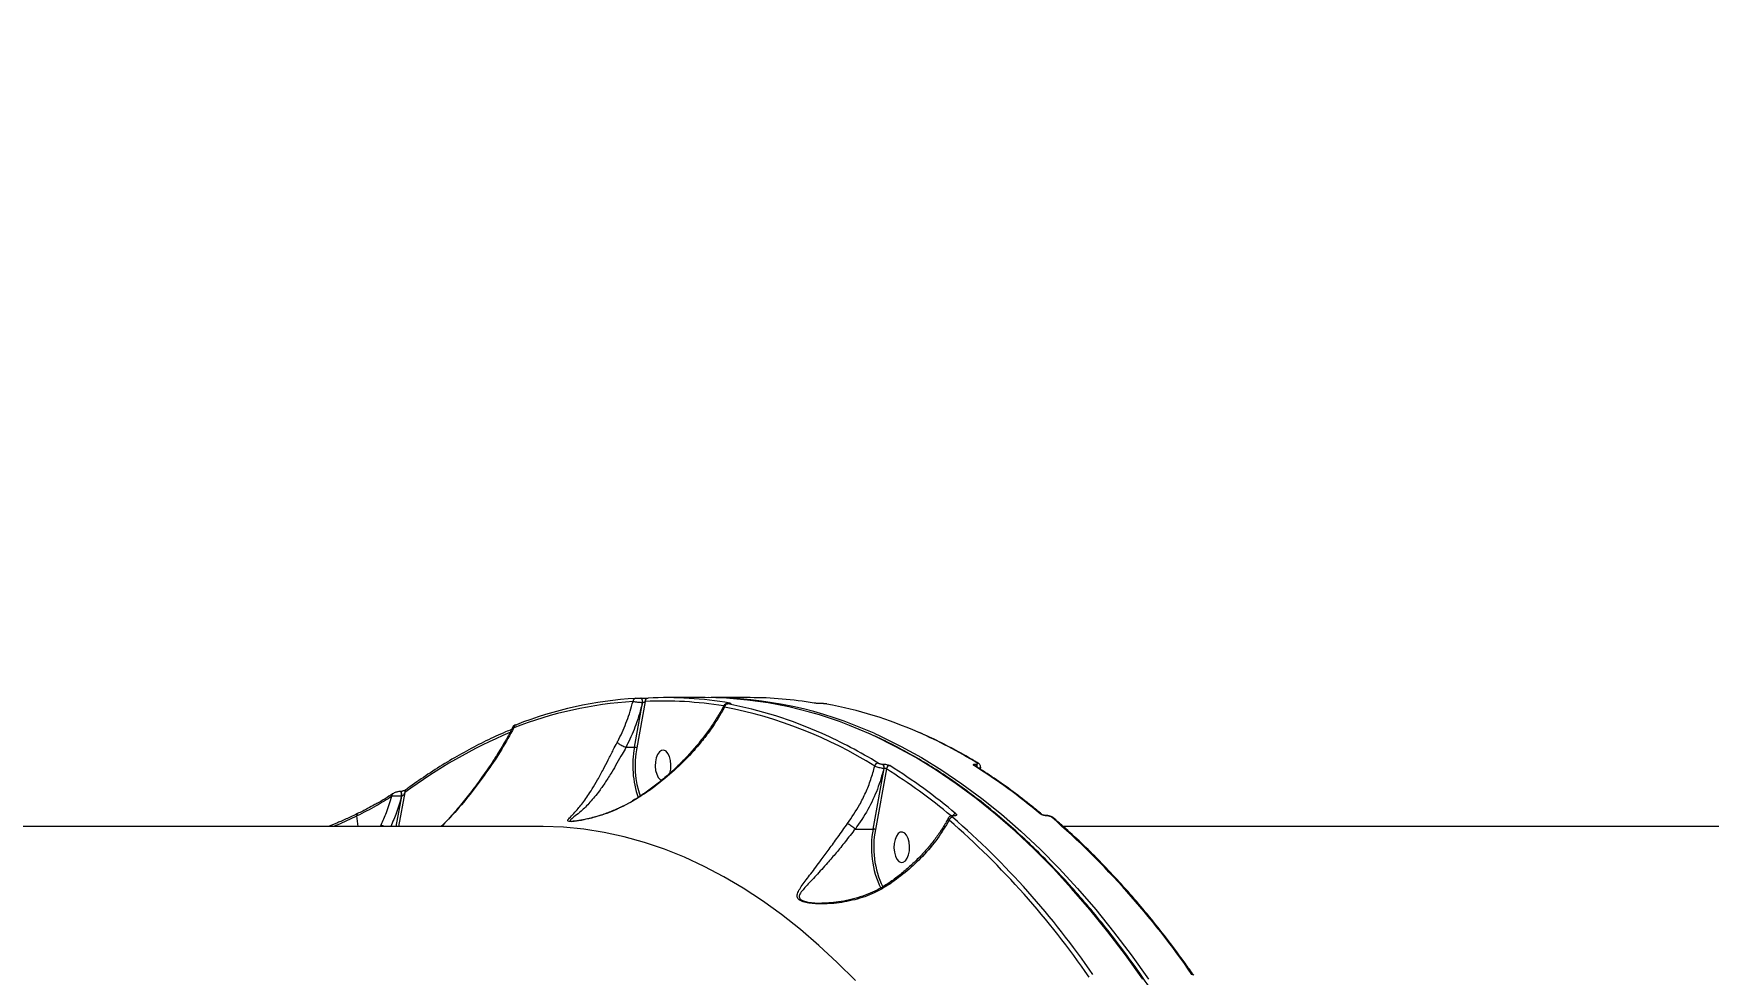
# Model space of a CAD drawing. Header units: millimetres. Extents: x -7735 to 7893, y -6545 to 6034.
# Drawn here: x 3934.3 to 4428.7, y 604.4 to 882.1 of the extents above; entities that cross this region are included whole.
import ezdxf

# ---------------------------------------------------------------- set-up
doc = ezdxf.new("R2010")
doc.units = ezdxf.units.MM
doc.layers.add('DIKOM_ОБЪЕКТ', color=7, linetype='Continuous')
doc.layers.add('DIKOM_РАЗМЕР_ОБЪЕКТА', color=7, linetype='Continuous')
doc.styles.add('style1', font='arial.ttf', dxfattribs={"width": 0.8})
doc.dimstyles.new('1-50', dxfattribs={"dimtxt": 300, "dimasz": 200, "dimexe": 100, "dimexo": 0, "dimgap": 100, "dimtad": 1, "dimtxsty": 'style1', "dimcen": 200, "dimclrd": 7, "dimclre": 7, "dimclrt": 7, "dimadec": 1, "dimazin": 2, "dimtfac": 1, "dimtmove": 0, "dimatfit": 2, "dimfxl": 0, "dimlwd": 25, "dimlwe": 18, "dimarcsym": 0})

# ---------------------------------------------------------------- blocks, each defined once
blk = doc.blocks.new('*D0')
at = {"layer": 'Defpoints', "color": 0, "transparency": 16777216}
for p in [(5893.22, 882.1), (-4595.74, 266.13), (5893.22, -5840.17)]:
    blk.add_point(p, dxfattribs=at)
at = {"layer": 'DIKOM_РАЗМЕР_ОБЪЕКТА', "color": 7, "lineweight": 18, "transparency": 16777216}
for p, q in [((5893.22, 882.1), (5893.22, -5940.17)), ((-4595.74, 266.13), (-4595.74, -5940.17))]:
    blk.add_line(p, q, dxfattribs=at)
at = {"layer": 'DIKOM_РАЗМЕР_ОБЪЕКТА', "color": 7, "lineweight": 25, "transparency": 16777216}
blk.add_line((-4395.74, -5840.17), (5693.22, -5840.17), dxfattribs=at)
at = {"layer": 'DIKOM_РАЗМЕР_ОБЪЕКТА', "color": 7, "transparency": 16777216}
for points in [[(-4395.74, -5806.84), (-4395.74, -5873.51), (-4595.74, -5840.17)], [(5693.22, -5806.84), (5693.22, -5873.51), (5893.22, -5840.17)]]:
    blk.add_solid(points, dxfattribs=at)
at = {"layer": 'DIKOM_РАЗМЕР_ОБЪЕКТА', "color": 7, "transparency": 16777216, "insert": (648.74, -5587), "char_height": 300, "attachment_point": 5, "style": 'style1'}
blk.add_mtext('10450', dxfattribs=at)

msp = doc.modelspace()

# ---------------------------------------------------------------- linework, layer by layer
at = {"layer": 'DIKOM_ОБЪЕКТ', "color": 7, "linetype": 'Continuous', "lineweight": 15}
for p, q in [((4111.687, 671.478), (4114.093, 684.622)), ((4114.864, 684.999), (4112.358, 671.313)), ((4113.58, 685.957), (4113.565, 685.957)), ((4113.608, 685.957), (4113.58, 685.957)), ((4113.608, 685.957), (4113.594, 685.957)), ((4114.093, 684.622), (4114.065, 684.622)), ((4132.583, 686.125), (4121.011, 686.125)), ((4145.869, 686.125), (4134.297, 686.125)), ((4139.475, 684.367), (4139.386, 684.367)), ((4139.386, 684.367), (4139.433, 684.363)), ((4139.522, 684.363), (4139.433, 684.363)), ((4139.475, 684.367), (4139.522, 684.363)), ((4166.993, 684.367), (4166.904, 684.367)), ((4166.904, 684.367), (4166.951, 684.363)), ((4167.04, 684.363), (4166.951, 684.363)), ((4166.993, 684.367), (4167.04, 684.363)), ((4109.154, 671.478), (4109.147, 671.479)), ((4109.154, 671.478), (4111.687, 671.478)), ((4182.148, 647.355), (4185.374, 665.236)), ((4186.053, 665.111), (4182.82, 647.191)), ((4184.996, 666.52), (4185.043, 666.52)), ((4185.374, 665.236), (4185.327, 665.236)), ((4212.298, 665.959), (4212.3, 665.957)), ((4212.473, 666.52), (4212.52, 666.52)), ((4213.865, 664.938), (4213.921, 665.606)), ((4040.336, 657.755), (4040.356, 657.769)), ((4043.923, 658.113), (4042.07, 648.125)), ((4042.543, 658.41), (4042.468, 658.41)), ((4041.368, 648.125), (4043.027, 657.071)), ((4043.027, 657.071), (4042.953, 657.071)), ((4083.767, 648.125), (3821.659, 648.125)), ((4023.545, 649.01), (4021.408, 648.125)), ((4030.152, 648.125), (4029.781, 651.211)), ((4029.963, 651.896), (4029.976, 651.903)), ((4036.701, 648.125), (4036.918, 648.598)), ((4205.841, 651.319), (4205.772, 651.319)), ((4206.046, 651.236), (4205.977, 651.236)), ((4233.338, 651.319), (4233.27, 651.319)), ((4233.543, 651.236), (4233.475, 651.236)), ((4500.35, 648.125), (4238.242, 648.125)), ((4176.907, 647.355), (4182.148, 647.355))]:
    msp.add_line(p, q, dxfattribs=at)
at = {"layer": 'DIKOM_ОБЪЕКТ', "color": 7, "linetype": 'Continuous', "lineweight": 15, "flags": 128}
for points in [[(4114.065, 684.622), (4114.092, 684.858), (4114.089, 685.1), (4114.057, 685.334), (4113.996, 685.545), (4113.912, 685.722), (4113.807, 685.854), (4113.689, 685.934), (4113.58, 685.957)], [(4114.093, 684.622), (4114.12, 684.858), (4114.118, 685.1), (4114.085, 685.334), (4114.025, 685.545), (4113.94, 685.722), (4113.835, 685.854), (4113.718, 685.934), (4113.608, 685.957)], [(4076.606, 678.104), (4076.698, 678.13), (4076.856, 678.148)], [(4261.712, 603.084), (4256.621, 610.217), (4251.426, 617.061), (4246.131, 623.609), (4240.741, 629.856), (4235.259, 635.797), (4229.691, 641.426), (4224.04, 646.739), (4218.314, 651.732), (4212.514, 656.4), (4206.648, 660.739), (4200.719, 664.746), (4194.733, 668.417), (4188.694, 671.749), (4182.608, 674.74), (4180.908, 675.51)], [(4182.424, 675.599), (4184.322, 674.74), (4190.408, 671.749), (4196.447, 668.417), (4202.433, 664.746), (4208.362, 660.739), (4214.229, 656.4), (4220.028, 651.732), (4225.755, 646.739), (4231.405, 641.426), (4236.973, 635.797), (4242.455, 629.856), (4247.846, 623.609), (4253.14, 617.061), (4258.336, 610.217), (4263.426, 603.084)], [(4122.161, 663.875), (4122.406, 665.064), (4122.469, 666.339), (4122.344, 667.597), (4122.042, 668.736), (4121.586, 669.663), (4121.015, 670.303), (4120.374, 670.605), (4119.715, 670.544), (4119.091, 670.125), (4118.554, 669.382), (4118.146, 668.375), (4117.901, 667.186), (4117.839, 665.911), (4117.963, 664.653), (4118.266, 663.515), (4118.721, 662.588), (4119.292, 661.948), (4119.77, 661.687)], [(4042.953, 657.071), (4042.982, 657.35), (4042.97, 657.633), (4042.918, 657.898), (4042.829, 658.124), (4042.71, 658.292), (4042.573, 658.389), (4042.462, 658.41)], [(4043.027, 657.071), (4043.057, 657.35), (4043.045, 657.633), (4042.993, 657.898), (4042.903, 658.124), (4042.785, 658.292), (4042.648, 658.389), (4042.545, 658.41)], [(4176.897, 602.618), (4171.568, 607.976), (4166.158, 613.017), (4160.671, 617.734), (4155.112, 622.124), (4149.487, 626.183), (4143.801, 629.907), (4138.059, 633.293), (4132.266, 636.337), (4126.428, 639.037), (4120.551, 641.39), (4114.639, 643.393), (4108.699, 645.046), (4102.735, 646.346), (4096.754, 647.292), (4090.761, 647.884), (4084.761, 648.12), (4083.767, 648.125)], [(4192.622, 639.752), (4192.867, 640.941), (4192.93, 642.216), (4192.805, 643.474), (4192.503, 644.613), (4192.048, 645.54), (4191.476, 646.18), (4190.835, 646.482), (4190.176, 646.421), (4189.553, 646.002), (4189.016, 645.259), (4188.608, 644.252), (4188.363, 643.063), (4188.3, 641.788), (4188.425, 640.531), (4188.727, 639.392), (4189.182, 638.465), (4189.754, 637.825), (4190.395, 637.523), (4191.054, 637.584), (4191.677, 638.003), (4192.214, 638.746), (4192.622, 639.752)]]:
    msp.add_lwpolyline(points, dxfattribs=at)
at = {"layer": 'DIKOM_ОБЪЕКТ', "color": 7, "linetype": 'Continuous', "lineweight": 15}
for centre, radius, start, end in [((4118.727, 567.566), 117.667, 93.63031, 111.24288), ((4119.582, 568.238), 117.923, 93.62999, 111.24327), ((4112.184, 685.019), 0.908, 94.25124, 181.33511), ((4115.784, 685.079), 0.923, 94.6768, 184.94489), ((4120.148, 573.306), 111.818, 80.80342, 92.70835), ((4121.005, 573.985), 112.14, 80.32371, 92.70694), ((4131.993, 568.129), 117.997, 65.50936, 89.71368), ((4133.676, 567.953), 118.169, 65.63635, 90.11424), ((4139.297, 683.278), 0.978, 94.47891, 176.96015), ((4113.592, 555.135), 130.558, 58.0693, 79.0815), ((4116.408, 562.436), 123.934, 65.85136, 79.39319), ((4139.84, 683.787), 0.742, 88.95102, 129.48611), ((4145.842, 573.811), 112.314, 80.32804, 89.9863), ((4145.843, 563.087), 123.259, 66.26769, 79.42341), ((4076.927, 677.328), 0.839, 112.4976, 186.16644), ((4133.252, 537.705), 149.925, 112.89707, 126.57124), ((4108.455, 544.047), 143.968, 58.51739, 65.95722), ((4138.08, 544.748), 143.172, 58.50005, 66.3776), ((4140.988, 666.161), 29.78, 169.71536, 198.63287), ((4140.247, 666.12), 28.368, 169.452, 198.71112), ((4183.722, 665.726), 1.1, 94.22861, 168.85257), ((4184.035, 665.588), 1.339, 344.75083, 44.11509), ((4184.081, 665.588), 1.34, 344.77588, 44.09004), ((4187.152, 664.957), 1.109, 94.3681, 172.01727), ((4094.553, 518.895), 172.485, 50.10993, 57.96235), ((4095.247, 519.344), 173.082, 49.96364, 57.96085), ((4120.077, 519.306), 173.13, 49.96474, 57.95975), ((4211.932, 665.369), 0.694, 58.36818, 90.56461), ((4211.719, 665.698), 1.116, 355.60956, 47.48404), ((4211.758, 665.691), 1.126, 354.48104, 47.4651), ((4212.893, 666.124), 0.699, 58.87552, 90.47577), ((4040.802, 657.175), 0.745, 128.74397, 191.48253), ((4044.682, 658.31), 0.784, 128.94047, 194.54818), ((4030.374, 651.42), 0.629, 130.76991, 199.37966), ((4205.699, 649.661), 1.166, 93.77902, 164.33787), ((4044.063, 465.227), 244.738, 34.45526, 49.01528), ((4044.761, 465.672), 245.271, 34.45514, 49.01567), ((4206.644, 650.744), 1.12, 92.96374, 149.20898), ((4205.764, 651.004), 0.315, 47.34187, 88.00495), ((4205.833, 651.003), 0.316, 47.44099, 88.71684), ((4231.447, 651.163), 0.699, 50.8444, 90.24177), ((4233.262, 651.005), 0.314, 47.32757, 88.83026), ((4233.331, 651.005), 0.313, 47.27556, 88.16603), ((4074.007, 465.672), 245.271, 34.45514, 49.01567), ((4234.885, 650.162), 0.663, 50.04598, 91.38495), ((4209.287, 642), 27.663, 168.83765, 205.96666), ((4209.154, 642), 26.841, 168.84872, 205.91388), ((4276.286, 603.831), 0.607, 38.14018, 93.39548)]:
    msp.add_arc(centre, radius, start, end, dxfattribs=at)
for points, knots in [([(4106.57, 672.88), (4106.743, 673.211), (4107.828, 675.29), (4109.621, 679.3), (4110.717, 683.074), (4111.276, 684.997)], [0, 0, 0, 0, 0.0849847, 0.5334703, 1, 1, 1, 1]), ([(4114.065, 684.622), (4113.471, 682.455), (4112.344, 678.346), (4110.444, 673.999), (4109.33, 671.822), (4109.154, 671.478)], [0, 0, 0, 0, 0.4843454, 0.9185187, 1, 1, 1, 1]), ([(4138.094, 683.792), (4138.008, 683.617), (4137.388, 682.362), (4135.98, 680.028), (4133.863, 676.807), (4131.471, 673.618), (4128.851, 670.479), (4126.03, 667.444), (4123.051, 664.559), (4119.968, 661.87), (4116.805, 659.401), (4113.88, 657.329), (4111.963, 656.166), (4111.164, 655.682)], [0, 0, 0, 0, 0.0168053, 0.1206153, 0.2249316, 0.3297364, 0.4349826, 0.5404523, 0.6430302, 0.742969, 0.8397647, 0.9332345, 1, 1, 1, 1]), ([(4138.321, 683.33), (4136.973, 681.041), (4134.936, 677.58), (4131.461, 673.072), (4128.025, 669.079), (4123.535, 664.595), (4118.72, 660.613), (4114.549, 657.636), (4112.326, 656.267), (4111.215, 655.583)], [0, 0, 0, 0, 0.2227188, 0.3367369, 0.450747, 0.6310052, 0.8132757, 0.9066458, 1, 1, 1, 1]), ([(4114.065, 684.622), (4113.977, 684.625), (4113.683, 684.637), (4113.102, 684.683), (4112.377, 684.771), (4111.711, 684.883), (4111.421, 684.959), (4111.276, 684.997)], [0, 0, 0, 0, 0.0942763, 0.31232441, 0.54120511, 0.77137258, 1, 1, 1, 1]), ([(4112.116, 685.924), (4112.194, 685.928), (4112.35, 685.936), (4112.697, 685.946), (4113.072, 685.953), (4113.371, 685.956), (4113.521, 685.956), (4113.565, 685.957)], [0, 0, 0, 0, 0.2336286, 0.4673672, 0.6955046, 0.9086113, 1, 1, 1, 1]), ([(4113.594, 685.957), (4113.66, 685.957), (4113.878, 685.957), (4114.313, 685.961), (4114.858, 685.971), (4115.366, 685.985), (4115.595, 685.994), (4115.709, 685.999)], [0, 0, 0, 0, 0.0931743, 0.3038757, 0.5302606, 0.7652477, 1, 1, 1, 1]), ([(4114.864, 684.999), (4114.819, 684.955), (4114.731, 684.869), (4114.548, 684.753), (4114.368, 684.673), (4114.237, 684.638), (4114.155, 684.624), (4114.116, 684.623), (4114.093, 684.622)], [0, 0, 0, 0, 0.2686807, 0.5229374, 0.7425364, 0.8689992, 0.924049, 1, 1, 1, 1]), ([(4138.321, 683.33), (4138.303, 683.345), (4138.177, 683.448), (4138.041, 683.618), (4138.078, 683.739), (4138.094, 683.792)], [0, 0, 0, 0, 0.0878536, 0.6019323, 1, 1, 1, 1]), ([(4139.389, 684.366), (4139.374, 684.367), (4139.228, 684.368), (4139.033, 684.359), (4138.805, 684.331), (4138.56, 684.254), (4138.333, 684.112), (4138.16, 683.951), (4138.109, 683.82), (4138.097, 683.79)], [0, 0, 0, 0, 0.0279438, 0.2711393, 0.4681725, 0.6032368, 0.7573294, 0.9431692, 1, 1, 1, 1]), ([(4139.433, 684.363), (4139.357, 684.362), (4139.206, 684.36), (4139.067, 684.346), (4139.003, 684.325), (4139.032, 684.296), (4139.128, 684.27), (4139.209, 684.255), (4139.221, 684.253)], [0, 0, 0, 0, 0.1673817, 0.3344517, 0.5091665, 0.7130588, 0.9576836, 1, 1, 1, 1]), ([(4139.861, 684.381), (4139.861, 684.381), (4139.871, 684.382), (4139.833, 684.377), (4139.743, 684.372), (4139.583, 684.366), (4139.431, 684.368), (4139.372, 684.369)], [0, 0, 0, 0, 0.0030234, 0.1907999, 0.4377142, 0.7828243, 1, 1, 1, 1]), ([(4139.853, 684.529), (4139.871, 684.526), (4139.997, 684.504), (4140.149, 684.466), (4140.19, 684.421), (4140.086, 684.388), (4139.872, 684.367), (4139.639, 684.364), (4139.522, 684.363)], [0, 0, 0, 0, 0.039224, 0.2872646, 0.495248, 0.6710636, 0.8353797, 1, 1, 1, 1]), ([(4166.951, 684.363), (4166.889, 684.363), (4166.675, 684.364), (4166.251, 684.379), (4165.704, 684.414), (4165.14, 684.466), (4164.863, 684.506), (4164.711, 684.529)], [0, 0, 0, 0, 0.0796043, 0.2757555, 0.4706928, 0.7105638, 1, 1, 1, 1]), ([(4168.467, 684.253), (4168.366, 684.269), (4168.187, 684.297), (4167.825, 684.331), (4167.484, 684.352), (4167.217, 684.362), (4167.081, 684.363), (4167.04, 684.363)], [0, 0, 0, 0, 0.3025854, 0.5346105, 0.7254466, 0.9169906, 1, 1, 1, 1]), ([(4075.788, 677.43), (4075.465, 676.789), (4074.413, 674.706), (4072.345, 671.157), (4069.588, 666.768), (4066.516, 662.32), (4063.302, 658.015), (4059.891, 653.824), (4057.075, 650.569), (4055.243, 648.679), (4054.706, 648.125)], [0, 0, 0, 0, 0.06379589, 0.20743421, 0.35431831, 0.50441002, 0.65770686, 0.79464818, 0.93981784, 1, 1, 1, 1]), ([(4076.093, 677.238), (4075.961, 677.283), (4075.738, 677.357), (4075.769, 677.411), (4075.781, 677.434)], [0, 0, 0, 0, 0.593419, 1, 1, 1, 1]), ([(4076.614, 678.089), (4076.509, 678.054), (4076.309, 677.987), (4076.063, 677.822), (4075.849, 677.631), (4075.782, 677.481), (4075.763, 677.438)], [0, 0, 0, 0, 0.3369942, 0.6423074, 0.8968575, 1, 1, 1, 1]), ([(4075.439, 676.749), (4074.847, 676.504), (4072.315, 675.455), (4067.867, 673.384), (4062.114, 670.416), (4056.408, 667.134), (4050.848, 663.613), (4046.786, 660.812), (4044.608, 659.224), (4044.189, 658.919)], [0, 0, 0, 0, 0.0556287, 0.2380865, 0.4205817, 0.6031283, 0.7857233, 0.9588052, 1, 1, 1, 1]), ([(4076.093, 677.238), (4074.936, 675.138), (4072.622, 670.938), (4068.487, 664.647), (4063.853, 658.406), (4059.31, 652.836), (4056.037, 649.494), (4054.697, 648.125)], [0, 0, 0, 0, 0.2104808, 0.4209705, 0.636003, 0.8510039, 1, 1, 1, 1]), ([(4111.215, 655.583), (4109.405, 654.613), (4105.737, 652.648), (4100.745, 651.003), (4097.182, 650.147), (4095.148, 649.777), (4093.74, 649.588), (4092.656, 649.53), (4092, 649.641), (4091.986, 649.88), (4092.253, 650.359), (4093.037, 651.162), (4094.646, 652.862), (4096.72, 655.387), (4098.872, 658.56), (4100.836, 661.881), (4102.427, 664.812), (4103.977, 667.813), (4105.321, 670.473), (4106.201, 672.169), (4106.57, 672.88)], [0, 0, 0, 0, 0.0952062, 0.1929549, 0.2448019, 0.271066, 0.2981662, 0.3242893, 0.3503882, 0.3910754, 0.4019417, 0.4719615, 0.5438092, 0.6393961, 0.7378512, 0.7988533, 0.8613637, 0.9113756, 0.9628387, 1, 1, 1, 1]), ([(4106.57, 672.88), (4106.581, 672.872), (4106.673, 672.804), (4106.925, 672.639), (4107.414, 672.352), (4107.999, 672.034), (4108.612, 671.723), (4108.969, 671.561), (4109.147, 671.479)], [0, 0, 0, 0, 0.0259363, 0.2095537, 0.4072295, 0.6047603, 0.802398, 1, 1, 1, 1]), ([(4349.383, 267.127), (4349.376, 269.147), (4349.355, 275.006), (4349.197, 284.701), (4348.855, 296.2), (4348.348, 307.676), (4347.68, 319.121), (4346.85, 330.527), (4345.859, 341.883), (4344.708, 353.183), (4343.397, 364.418), (4341.928, 375.578), (4340.302, 386.657), (4338.52, 397.645), (4336.583, 408.534), (4334.493, 419.316), (4332.251, 429.983), (4329.859, 440.528), (4327.318, 450.941), (4324.631, 461.215), (4321.8, 471.343), (4318.827, 481.316), (4315.713, 491.128), (4312.461, 500.772), (4309.074, 510.238), (4305.555, 519.522), (4301.905, 528.615), (4298.127, 537.511), (4294.226, 546.203), (4290.201, 554.685), (4286.059, 562.95), (4281.799, 570.992), (4277.428, 578.805), (4272.947, 586.383), (4268.361, 593.721), (4263.671, 600.812), (4258.882, 607.651), (4253.997, 614.234), (4249.021, 620.555), (4243.955, 626.609), (4238.806, 632.392), (4233.576, 637.9), (4228.269, 643.127), (4222.89, 648.071), (4217.441, 652.726), (4211.929, 657.09), (4206.356, 661.16), (4200.726, 664.931), (4195.047, 668.406), (4189.317, 671.558), (4184.699, 673.896), (4181.978, 675.073), (4181.195, 675.412)], [0, 0, 0, 0, 0.010755, 0.031188, 0.0516214, 0.072055, 0.0924886, 0.1129222, 0.1333561, 0.15379, 0.1742242, 0.1946585, 0.2150931, 0.2355279, 0.2559631, 0.2763985, 0.2968343, 0.3172704, 0.3377069, 0.3581439, 0.3785814, 0.3990192, 0.4194576, 0.4398964, 0.460336, 0.4807759, 0.5012167, 0.5216578, 0.5420995, 0.5625418, 0.5829847, 0.6034285, 0.6238724, 0.6443171, 0.6647619, 0.6852074, 0.705653, 0.7260989, 0.7465444, 0.7669899, 0.7874346, 0.8078782, 0.8283208, 0.8487614, 0.8692005, 0.8896362, 0.9100692, 0.9304987, 0.9509233, 0.9713434, 0.9917581, 1, 1, 1, 1]), ([(4213.254, 666.722), (4212.254, 667.323), (4209.359, 669.063), (4204.53, 671.697), (4199.687, 674.131), (4196.74, 675.394), (4195.733, 675.826)], [0, 0, 0, 0, 0.173056, 0.5012967, 0.829477, 1, 1, 1, 1]), ([(4109.147, 671.479), (4109.147, 671.479), (4108.877, 670.771), (4107.838, 669.255), (4106.54, 666.734), (4104.888, 663.943), (4103.167, 661.191), (4101.007, 658.098), (4098.54, 655.117), (4096.162, 652.758), (4094.151, 651.15), (4093.169, 650.392), (4092.704, 649.934), (4092.64, 649.725), (4092.92, 649.609), (4093.284, 649.63), (4093.323, 649.632)], [0, 0, 0, 0, 0.0000315, 0.0533955, 0.1277312, 0.2021442, 0.294122, 0.3862189, 0.5316561, 0.6773068, 0.7825126, 0.8873255, 0.9029885, 0.9602951, 0.9957531, 1, 1, 1, 1]), ([(4112.358, 671.313), (4112.351, 671.318), (4112.332, 671.33), (4112.275, 671.36), (4112.168, 671.402), (4112.009, 671.444), (4111.839, 671.472), (4111.738, 671.476), (4111.687, 671.478)], [0, 0, 0, 0, 0.0537002, 0.1415148, 0.3562259, 0.5706617, 0.7854213, 1, 1, 1, 1]), ([(4174.628, 649.006), (4175.853, 650.803), (4177.849, 653.73), (4180.001, 658.13), (4181.545, 661.96), (4182.272, 664.596), (4182.643, 665.938)], [0, 0, 0, 0, 0.3422219, 0.5572767, 0.7746058, 1, 1, 1, 1]), ([(4185.327, 665.236), (4184.739, 663.192), (4183.549, 659.052), (4180.713, 652.983), (4178.183, 649.243), (4176.907, 647.355)], [0, 0, 0, 0, 0.3257254, 0.6596817, 1, 1, 1, 1]), ([(4185.327, 665.236), (4185.195, 665.244), (4184.865, 665.265), (4184.267, 665.361), (4183.614, 665.522), (4183.029, 665.723), (4182.772, 665.867), (4182.643, 665.938)], [0, 0, 0, 0, 0.142364, 0.3572336, 0.5716721, 0.7856772, 1, 1, 1, 1]), ([(4183.641, 666.823), (4183.706, 666.789), (4183.836, 666.721), (4184.131, 666.631), (4184.461, 666.562), (4184.763, 666.526), (4184.93, 666.522), (4184.996, 666.52)], [0, 0, 0, 0, 0.2143282, 0.4284605, 0.6428781, 0.8577712, 1, 1, 1, 1]), ([(4185.043, 666.52), (4185.141, 666.518), (4185.389, 666.512), (4185.839, 666.458), (4186.333, 666.355), (4186.776, 666.218), (4186.97, 666.115), (4187.067, 666.064)], [0, 0, 0, 0, 0.1406836, 0.3553663, 0.5700391, 0.7850084, 1, 1, 1, 1]), ([(4186.053, 665.111), (4186.02, 665.126), (4185.954, 665.154), (4185.805, 665.192), (4185.64, 665.22), (4185.489, 665.234), (4185.407, 665.236), (4185.374, 665.236)], [0, 0, 0, 0, 0.2148486, 0.4300527, 0.6448755, 0.8591611, 1, 1, 1, 1]), ([(4211.925, 666.064), (4211.856, 666.115), (4211.719, 666.218), (4211.719, 666.355), (4211.879, 666.458), (4212.152, 666.513), (4212.382, 666.518), (4212.473, 666.52)], [0, 0, 0, 0, 0.2150342, 0.4299101, 0.6446367, 0.8590999, 1, 1, 1, 1]), ([(4231.882, 651.711), (4230.921, 652.505), (4228.134, 654.809), (4223.472, 658.393), (4217.907, 662.373), (4214.159, 664.769), (4212.296, 665.96)], [0, 0, 0, 0, 0.1498909, 0.4344465, 0.7189749, 1, 1, 1, 1]), ([(4212.52, 666.52), (4212.581, 666.522), (4212.736, 666.526), (4212.919, 666.562), (4213.024, 666.631), (4213.025, 666.721), (4212.933, 666.789), (4212.887, 666.823)], [0, 0, 0, 0, 0.1423135, 0.357148, 0.5715559, 0.7856523, 1, 1, 1, 1]), ([(4213.837, 665.601), (4213.848, 665.695), (4213.874, 665.907), (4213.761, 666.213), (4213.574, 666.476), (4213.398, 666.636), (4213.283, 666.699), (4213.251, 666.717)], [0, 0, 0, 0, 0.1990357, 0.4515151, 0.6804919, 0.9106154, 1, 1, 1, 1]), ([(4213.83, 665.612), (4213.835, 665.584), (4213.851, 665.488), (4213.68, 665.37), (4213.426, 665.317), (4213.318, 665.294)], [0, 0, 0, 0, 0.19645243, 0.65923043, 1, 1, 1, 1]), ([(4040.34, 657.75), (4040.339, 657.749), (4039.604, 657.289), (4038.141, 656.306), (4036.352, 655.244), (4035.265, 654.656), (4035.085, 654.559)], [0, 0, 0, 0, 0.0004912, 0.4546791, 0.9096915, 1, 1, 1, 1]), ([(4041.762, 658.323), (4041.613, 658.289), (4041.253, 658.208), (4040.765, 658.02), (4040.493, 657.838), (4040.367, 657.753)], [0, 0, 0, 0, 0.274568, 0.6626409, 1, 1, 1, 1]), ([(4042.461, 658.402), (4042.271, 658.399), (4042.037, 658.395), (4041.806, 658.335), (4041.762, 658.323)], [0, 0, 0, 0, 0.8126839, 1, 1, 1, 1]), ([(4043.026, 658.469), (4043.004, 658.463), (4042.903, 658.439), (4042.741, 658.42), (4042.595, 658.409), (4042.553, 658.411), (4042.546, 658.411)], [0, 0, 0, 0, 0.1320055, 0.5877843, 0.9384618, 1, 1, 1, 1]), ([(4044.183, 658.915), (4044.181, 658.914), (4044.162, 658.898), (4043.997, 658.795), (4043.706, 658.662), (4043.345, 658.537), (4043.11, 658.487), (4043.026, 658.469)], [0, 0, 0, 0, 0.0301476, 0.2610045, 0.5740519, 0.8482175, 1, 1, 1, 1]), ([(4043.923, 658.113), (4043.87, 658.005), (4043.76, 657.778), (4043.557, 657.475), (4043.352, 657.244), (4043.198, 657.125), (4043.094, 657.078), (4043.049, 657.074), (4043.027, 657.071)], [0, 0, 0, 0, 0.2759304, 0.5811964, 0.7839737, 0.9044869, 0.9530174, 1, 1, 1, 1]), ([(4040.072, 657.026), (4038.596, 656.077), (4035.608, 654.154), (4031.739, 652.2), (4029.781, 651.211)], [0, 0, 0, 0, 0.4937649, 1, 1, 1, 1]), ([(4035.085, 654.559), (4034.371, 654.166), (4032.767, 653.284), (4031.025, 652.4), (4029.987, 651.906), (4029.977, 651.901)], [0, 0, 0, 0, 0.4429079, 0.9947132, 1, 1, 1, 1]), ([(4036.918, 648.598), (4037.464, 649.804), (4038.713, 652.565), (4039.582, 655.419), (4040.072, 657.026)], [0, 0, 0, 0, 0.43655926, 1, 1, 1, 1]), ([(4042.953, 657.071), (4042.496, 655.435), (4041.651, 652.406), (4040.361, 649.474), (4039.767, 648.125)], [0, 0, 0, 0, 0.540038, 1, 1, 1, 1]), ([(4042.953, 657.071), (4042.759, 657.078), (4042.371, 657.09), (4041.704, 657.092), (4041.045, 657.082), (4040.468, 657.06), (4040.196, 657.037), (4040.072, 657.026)], [0, 0, 0, 0, 0.1951362, 0.3898024, 0.5933907, 0.8139853, 1, 1, 1, 1]), ([(4111.166, 655.675), (4111.081, 655.62), (4110.1, 654.979), (4108.056, 653.944), (4105.024, 652.573), (4102.086, 651.516), (4099.5, 650.753), (4097.601, 650.282), (4096.575, 650.083), (4096.19, 650.008)], [0, 0, 0, 0, 0.0186226, 0.2148754, 0.4189616, 0.6307855, 0.7913837, 0.9218405, 1, 1, 1, 1]), ([(4111.215, 655.583), (4111.204, 655.603), (4111.17, 655.662), (4111.168, 655.671), (4111.167, 655.677)], [0, 0, 0, 0, 0.3318141, 1, 1, 1, 1]), ([(4029.781, 651.211), (4027.872, 650.289), (4025.679, 649.23), (4023.17, 648.252), (4022.845, 648.125)], [0, 0, 0, 0, 0.8704285, 1, 1, 1, 1]), ([(4029.959, 651.905), (4029.245, 651.56), (4027.537, 650.733), (4025.378, 649.764), (4023.902, 649.157), (4023.545, 649.01)], [0, 0, 0, 0, 0.3520129, 0.8431543, 1, 1, 1, 1]), ([(4037.728, 648.125), (4037.713, 648.133), (4037.503, 648.239), (4037.232, 648.396), (4037.006, 648.537), (4036.93, 648.59), (4036.918, 648.598)], [0, 0, 0, 0, 0.0427747, 0.6005649, 0.9380879, 1, 1, 1, 1]), ([(4096.19, 650.008), (4096.085, 649.987), (4095.563, 649.88), (4094.758, 649.76), (4093.932, 649.658), (4093.437, 649.626), (4093.343, 649.628), (4093.323, 649.629)], [0, 0, 0, 0, 0.0872801, 0.4313942, 0.7137958, 0.9385281, 1, 1, 1, 1]), ([(4187.034, 631.093), (4185.546, 630.187), (4182.302, 628.213), (4176.696, 626.346), (4171.331, 625.391), (4167.259, 625.204), (4164.61, 625.318), (4162.721, 625.559), (4161.101, 625.984), (4160.27, 626.468), (4159.719, 627.112), (4159.621, 627.989), (4160.208, 629.28), (4161.523, 631.259), (4163.726, 634.103), (4166.483, 637.737), (4169.185, 641.429), (4171.768, 645.045), (4173.649, 647.651), (4174.628, 649.006)], [0, 0, 0, 0, 0.0790213, 0.1721804, 0.2680567, 0.3287311, 0.3610607, 0.393901, 0.4223312, 0.4513202, 0.4599447, 0.4989931, 0.544606, 0.5914374, 0.6876193, 0.7865807, 0.8546754, 0.9244455, 1, 1, 1, 1]), ([(4176.901, 647.357), (4176.746, 647.475), (4176.434, 647.711), (4175.881, 648.119), (4175.341, 648.509), (4174.942, 648.791), (4174.724, 648.941), (4174.647, 648.993), (4174.628, 649.006)], [0, 0, 0, 0, 0.2127799, 0.4254776, 0.6381763, 0.8508318, 0.9619349, 1, 1, 1, 1]), ([(4204.39, 650.646), (4204.184, 650.243), (4203.504, 648.918), (4202.079, 646.682), (4200.134, 643.965), (4197.941, 641.303), (4195.543, 638.73), (4192.961, 636.264), (4190.205, 633.947), (4188.167, 632.355), (4187.018, 631.589), (4186.882, 631.498)], [0, 0, 0, 0, 0.0580751, 0.190631, 0.3234499, 0.4565307, 0.5895556, 0.7209799, 0.8519183, 0.9823838, 1, 1, 1, 1]), ([(4204.576, 649.976), (4203.501, 648.169), (4201.32, 644.505), (4197.021, 639.486), (4192.257, 634.924), (4188.788, 632.38), (4187.034, 631.093)], [0, 0, 0, 0, 0.26256353, 0.53266054, 0.76364416, 1, 1, 1, 1]), ([(4204.576, 649.976), (4204.514, 650.068), (4204.376, 650.276), (4204.333, 650.505), (4204.413, 650.603), (4204.43, 650.624)], [0, 0, 0, 0, 0.3888735, 0.8707625, 1, 1, 1, 1]), ([(4205.775, 651.313), (4205.735, 651.315), (4205.481, 651.324), (4205.088, 651.241), (4204.638, 650.991), (4204.488, 650.737), (4204.431, 650.641)], [0, 0, 0, 0, 0.0733656, 0.4672447, 0.7978477, 1, 1, 1, 1]), ([(4205.977, 651.236), (4205.89, 651.231), (4205.717, 651.223), (4205.549, 651.157), (4205.476, 651.059), (4205.502, 650.942), (4205.585, 650.861), (4205.622, 650.825)], [0, 0, 0, 0, 0.2038267, 0.4079926, 0.6135274, 0.8265723, 1, 1, 1, 1]), ([(4206.012, 651.331), (4206.014, 651.331), (4206.018, 651.333), (4205.96, 651.321), (4205.88, 651.32), (4205.84, 651.319)], [0, 0, 0, 0, 0.18090566, 0.59693049, 1, 1, 1, 1]), ([(4206.586, 651.862), (4206.644, 651.807), (4206.772, 651.683), (4206.809, 651.505), (4206.696, 651.356), (4206.441, 651.255), (4206.178, 651.242), (4206.046, 651.236)], [0, 0, 0, 0, 0.1741793, 0.3895932, 0.5958189, 0.7979911, 1, 1, 1, 1]), ([(4233.475, 651.236), (4233.398, 651.238), (4233.171, 651.243), (4232.736, 651.308), (4232.22, 651.45), (4231.751, 651.644), (4231.546, 651.789), (4231.444, 651.862)], [0, 0, 0, 0, 0.10831903, 0.3205132, 0.54310434, 0.77162608, 1, 1, 1, 1]), ([(4233.269, 651.319), (4233.267, 651.319), (4233.213, 651.317), (4233.048, 651.328), (4232.779, 651.367), (4232.465, 651.444), (4232.181, 651.545), (4231.99, 651.637), (4231.895, 651.7), (4231.89, 651.704), (4231.889, 651.706)], [0, 0, 0, 0, 0.00696972, 0.13929556, 0.29049715, 0.46444965, 0.65103085, 0.81006357, 0.93821375, 1, 1, 1, 1]), ([(4235.302, 650.659), (4235.265, 650.695), (4235.089, 650.867), (4234.678, 651.059), (4234.054, 651.252), (4233.583, 651.336), (4233.36, 651.315), (4233.34, 651.313)], [0, 0, 0, 0, 0.0788004, 0.3779669, 0.663905, 0.9707226, 1, 1, 1, 1]), ([(4234.868, 650.825), (4234.802, 650.873), (4234.669, 650.969), (4234.363, 651.097), (4234.027, 651.189), (4233.744, 651.231), (4233.595, 651.234), (4233.543, 651.236)], [0, 0, 0, 0, 0.2287164, 0.4578843, 0.678437, 0.888374, 1, 1, 1, 1]), ([(4276.764, 604.205), (4275.921, 605.398), (4273.477, 608.857), (4269.359, 614.386), (4264.381, 620.703), (4259.314, 626.75), (4254.162, 632.527), (4248.931, 638.028), (4243.621, 643.246), (4239.072, 647.431), (4236.284, 649.831), (4235.31, 650.67)], [0, 0, 0, 0, 0.0652735, 0.1892978, 0.3133246, 0.4373504, 0.5613719, 0.6853874, 0.8093958, 0.9333937, 1, 1, 1, 1]), ([(4176.901, 647.357), (4176.901, 647.356), (4175.82, 646.14), (4173.994, 643.639), (4171.215, 640.308), (4168.332, 636.912), (4165.257, 633.536), (4162.746, 630.934), (4161.138, 629.094), (4160.348, 627.931), (4160.289, 627.113), (4160.704, 626.581), (4161.097, 626.327), (4161.889, 626.01), (4163.071, 625.728), (4164.909, 625.553), (4166.274, 625.466), (4166.992, 625.506), (4167.026, 625.508)], [0, 0, 0, 0, 0.00005, 0.11330422, 0.21660722, 0.32241086, 0.46860526, 0.618542, 0.68640411, 0.7554098, 0.81044136, 0.8222928, 0.85292926, 0.86211166, 0.90207359, 0.94927926, 0.99758576, 1, 1, 1, 1]), ([(4176.907, 647.355), (4176.905, 647.355), (4176.903, 647.355), (4176.902, 647.356), (4176.901, 647.357)], [0, 0, 0, 0, 0.6029543, 1, 1, 1, 1]), ([(4182.82, 647.191), (4182.81, 647.197), (4182.792, 647.209), (4182.733, 647.239), (4182.63, 647.28), (4182.471, 647.321), (4182.301, 647.349), (4182.199, 647.353), (4182.148, 647.355)], [0, 0, 0, 0, 0.07002559, 0.14145603, 0.35599754, 0.57087604, 0.78552651, 1, 1, 1, 1]), ([(4186.869, 631.512), (4186.324, 631.136), (4184.979, 630.206), (4182.619, 628.979), (4179.799, 627.783), (4176.734, 626.81), (4173.587, 626.09), (4170.522, 625.664), (4168.351, 625.496), (4167.224, 625.513), (4167.025, 625.516)], [0, 0, 0, 0, 0.0934089, 0.2306937, 0.3758313, 0.5279124, 0.6875334, 0.8344256, 0.9706582, 1, 1, 1, 1]), ([(4187.034, 631.093), (4187.013, 631.133), (4186.951, 631.25), (4186.877, 631.419), (4186.888, 631.457), (4186.895, 631.478)], [0, 0, 0, 0, 0.1840309, 0.5345085, 1, 1, 1, 1])]:
    msp.add_open_spline(points, degree=3, knots=knots, dxfattribs=at)

# ---------------------------------------------------------------- dimensions: what is measured, and where the dimension line sits
at = {"layer": 'DIKOM_РАЗМЕР_ОБЪЕКТА'}
dim = msp.add_linear_dim(base=(5893.216, -5840.173), p1=(-4595.736, 266.125), p2=(5893.216, 882.098), text='10450', dimstyle='1-50', dxfattribs=at)
dim.commit()
dim.dimension.update_dxf_attribs({"geometry": '*D0', "text_midpoint": (648.74, -5840.173), "dimtype": 160})

doc.saveas('drawing.dxf')
